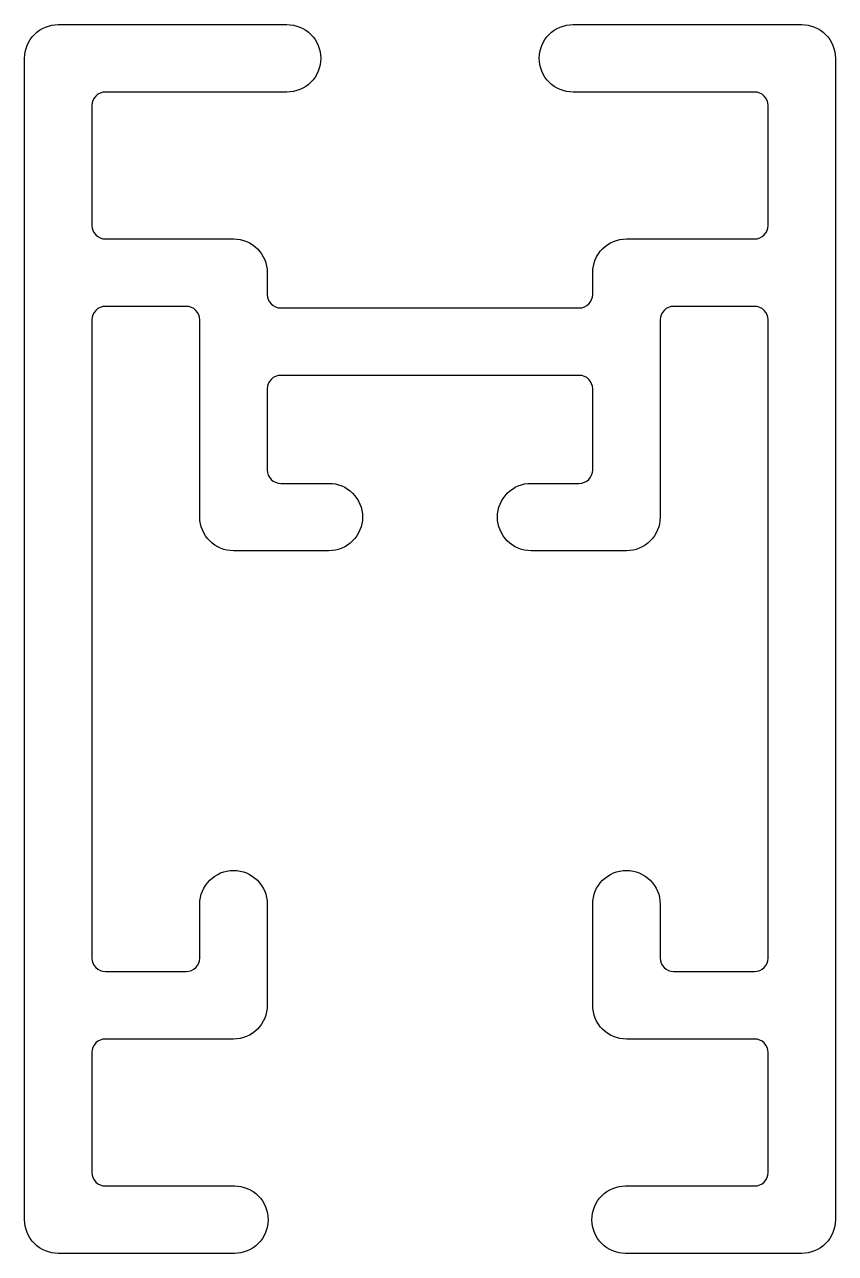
# Model space of a CAD drawing. Extents: x 715.1 to 730.4, y 396.8 to 420.
import ezdxf

# ---------------------------------------------------------------- set-up
doc = ezdxf.new("R2010")
doc.units = 0
doc.layers.get('0').update_dxf_attribs({"linetype": 'CONTINUOUS'})

msp = doc.modelspace()

# ---------------------------------------------------------------- linework, layer by layer
at = {"color": 7, "linetype": 'CONTINUOUS'}
msp.add_lwpolyline([(725.835, 403.412, -0.414214), (726.47, 404.047, -0.414214), (727.105, 403.412), (727.105, 402.396, 0.414214), (727.359, 402.142), (728.883, 402.142, 0.414214), (729.137, 402.396), (729.137, 414.41, 0.414214), (728.883, 414.664), (727.359, 414.664, 0.414214), (727.105, 414.41), (727.105, 410.698, -0.414214), (726.47, 410.063), (724.677, 410.063, -0.414214), (724.042, 410.698, -0.414214), (724.677, 411.333), (725.581, 411.333, 0.414214), (725.835, 411.587), (725.835, 413.111, 0.414214), (725.581, 413.365), (719.963, 413.365, 0.414214), (719.709, 413.111), (719.709, 411.587, 0.414214), (719.963, 411.333), (720.867, 411.333, -0.414214), (721.502, 410.698, -0.414214), (720.867, 410.063), (719.074, 410.063, -0.414214), (718.439, 410.698), (718.439, 414.41, 0.414214), (718.185, 414.664), (716.661, 414.664, 0.414214), (716.407, 414.41), (716.407, 402.396, 0.414214), (716.661, 402.142), (718.185, 402.142, 0.414214), (718.439, 402.396), (718.439, 403.412, -0.414214), (719.074, 404.047, -0.414214), (719.709, 403.412), (719.709, 401.507, -0.414214), (719.074, 400.872), (716.661, 400.872, 0.414214), (716.407, 400.618), (716.407, 398.36, 0.414214), (716.661, 398.106), (719.089, 398.106, -0.414214), (719.724, 397.471, -0.414214), (719.089, 396.836), (715.775, 396.836, -0.414214), (715.14, 397.471), (715.14, 419.334, -0.414214), (715.775, 419.969), (720.08, 419.969, -0.414214), (720.715, 419.334, -0.414214), (720.08, 418.699), (716.661, 418.699, 0.414214), (716.407, 418.445), (716.407, 416.188, 0.414214), (716.661, 415.934), (719.074, 415.934, -0.414214), (719.709, 415.299), (719.709, 414.889, 0.414214), (719.963, 414.635), (725.581, 414.635, 0.414214), (725.835, 414.889), (725.835, 415.299, -0.414214), (726.47, 415.934), (728.883, 415.934, 0.414214), (729.137, 416.188), (729.137, 418.445, 0.414214), (728.883, 418.699), (725.465, 418.699, -0.414214), (724.83, 419.334, -0.414214), (725.465, 419.969), (729.77, 419.969, -0.414214), (730.405, 419.334), (730.405, 397.471, -0.414214), (729.77, 396.836), (726.455, 396.836, -0.414214), (725.82, 397.471, -0.414214), (726.455, 398.106), (728.883, 398.106, 0.414214), (729.137, 398.36), (729.137, 400.618, 0.414214), (728.883, 400.872), (726.47, 400.872, -0.414214), (725.835, 401.507)], format="xyb", close=True, dxfattribs=at)

doc.saveas('drawing.dxf')
